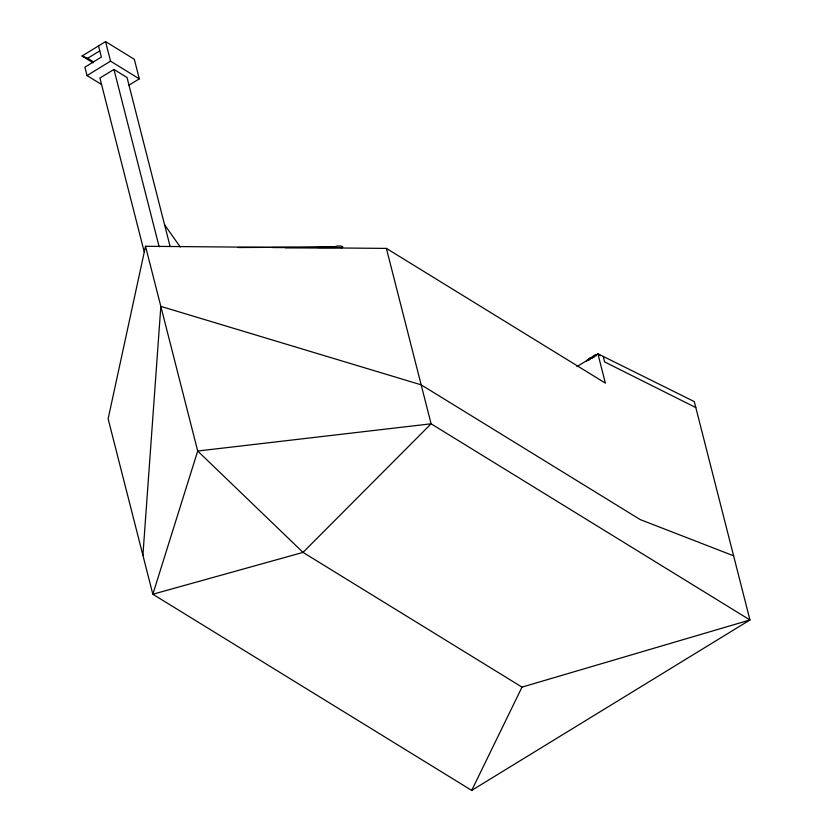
<?xml version="1.0" encoding="UTF-8"?>
<svg xmlns="http://www.w3.org/2000/svg" width="832" height="832" viewBox="0 0 832 832"><rect width="100%" height="100%" fill="white"/><g stroke="black" fill="none" stroke-linecap="round" stroke-linejoin="round"><path stroke-width="1.25" d="M142.906 555.266L160.836 306.384L421.169 384.831L640.151 519.553L733.606 555.818M334.942 246.553L334.849 247.395C333.549 245.513 344.781 245.471 342.566 247.395M597.896 353.777L605.374 383.126L386.391 248.404L145.517 246.282L108.129 418.839L152.838 594.235L471.702 790.4L749.954 619.965L694.294 401.596L597.896 353.777L576.909 366.621M586.602 361.473L586.903 360.287L596.294 354.536L595.982 355.722A1.83 0.894 -17.4 0 0 595.254 355.638M471.702 790.4L522.007 687.118L749.954 619.965L431.101 423.8L197.704 451.027L152.838 594.235L303.025 552.396L431.101 423.8L386.391 248.404M593.455 357.334A1.726 0.853 -17.4 0 1 594.485 355.888L594.464 356.502M342.274 247.499L285.407 247.718M93.101 62.806L82.046 56.004L105.56 41.6L134.326 59.301L139.308 78.863L128.617 85.405M82.046 56.004L87.662 58.282L99.778 50.866M98.509 45.916L101.358 57.086L84.895 67.174L87.027 75.566L110.542 61.162L139.308 78.863M170.009 246.074L127.036 77.501L113.953 69.441L99.913 78.042L144.238 251.919M591.812 358.28L593.902 357.001M341.234 247.822L342.264 247.437M238.025 247.52L335.442 247.042M272.449 247.52L335.993 247.208M317.814 247.52L335.972 247.426M695.812 407.566L604.625 361.92L603.221 356.418M87.662 58.282L93.194 61.682M87.027 75.566L101.41 84.417M522.007 687.118L303.025 552.396L197.704 451.027L145.517 246.282M164.549 224.671L180.232 246.99M594.454 356.002A1.435 1.113 -63.5 0 1 594.194 356.117L594.412 356.782M113.953 69.441L159.162 246.834M105.56 41.6L110.542 61.162M589.784 359.008L590.294 358.498A1.435 1.113 -63.5 0 1 589.742 358.842L589.68 359.008M589.482 359.788A1.726 0.853 -17.4 0 1 589.306 358.405A1.726 0.853 -17.4 0 1 591.926 358.166M588.858 359.819A1.726 0.853 -17.4 0 1 591.105 358.384M593.601 357.001A1.726 0.853 -17.4 0 1 593.715 355.711A1.726 0.853 -17.4 0 1 596.107 355.254M595.348 355.67A1.726 0.853 -17.4 0 1 595.941 355.68M599.373 354.962A1.747 0.697 58.5 0 1 600.205 355.732M588.765 359.85A1.83 0.894 -17.4 0 1 591.24 358.332M593.33 357.334A1.83 0.894 -17.4 0 1 594.35 355.898"/></g></svg>
